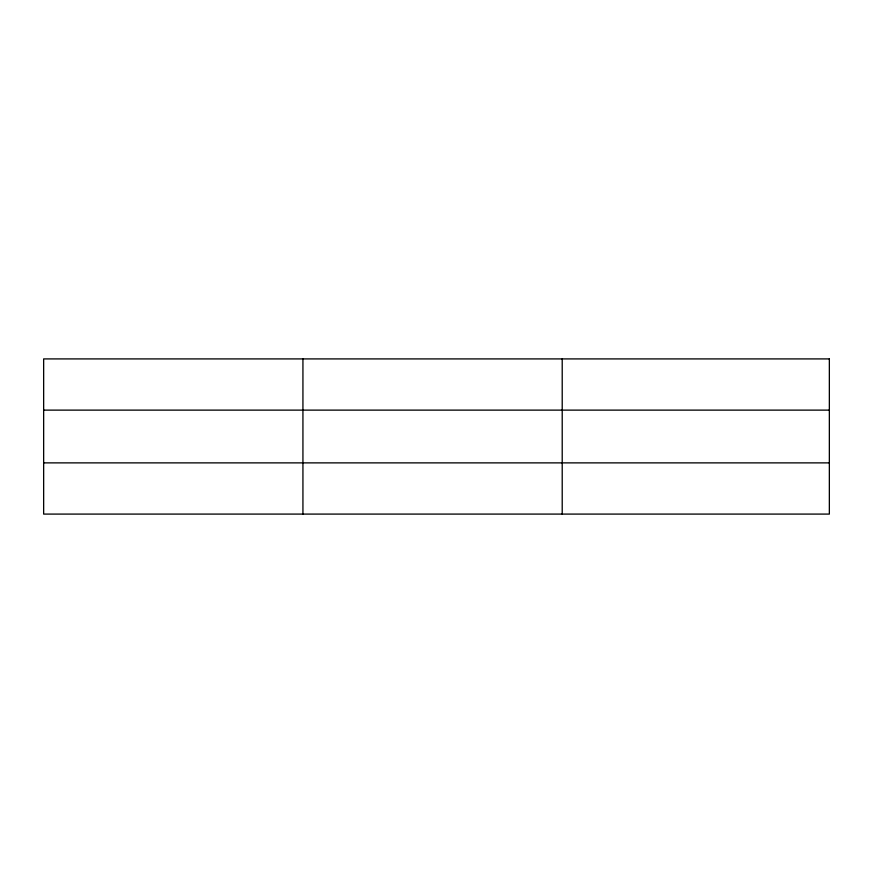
<?xml version="1.0" encoding="UTF-8"?>
<svg xmlns="http://www.w3.org/2000/svg" width="873" height="873" viewBox="0 0 873 873"><rect width="100%" height="100%" fill="white"/><g stroke="black" fill="none" stroke-linecap="round" stroke-linejoin="round"><path stroke-width="1.31" d="M302.931 514.088L302.931 358.912M562.212 514.088L562.212 358.912M43.65 410.124L829.35 410.124M43.65 462.876L829.35 462.876M829.35 358.912L829.35 514.088L43.65 514.088L43.65 358.912L829.35 358.912"/></g></svg>
